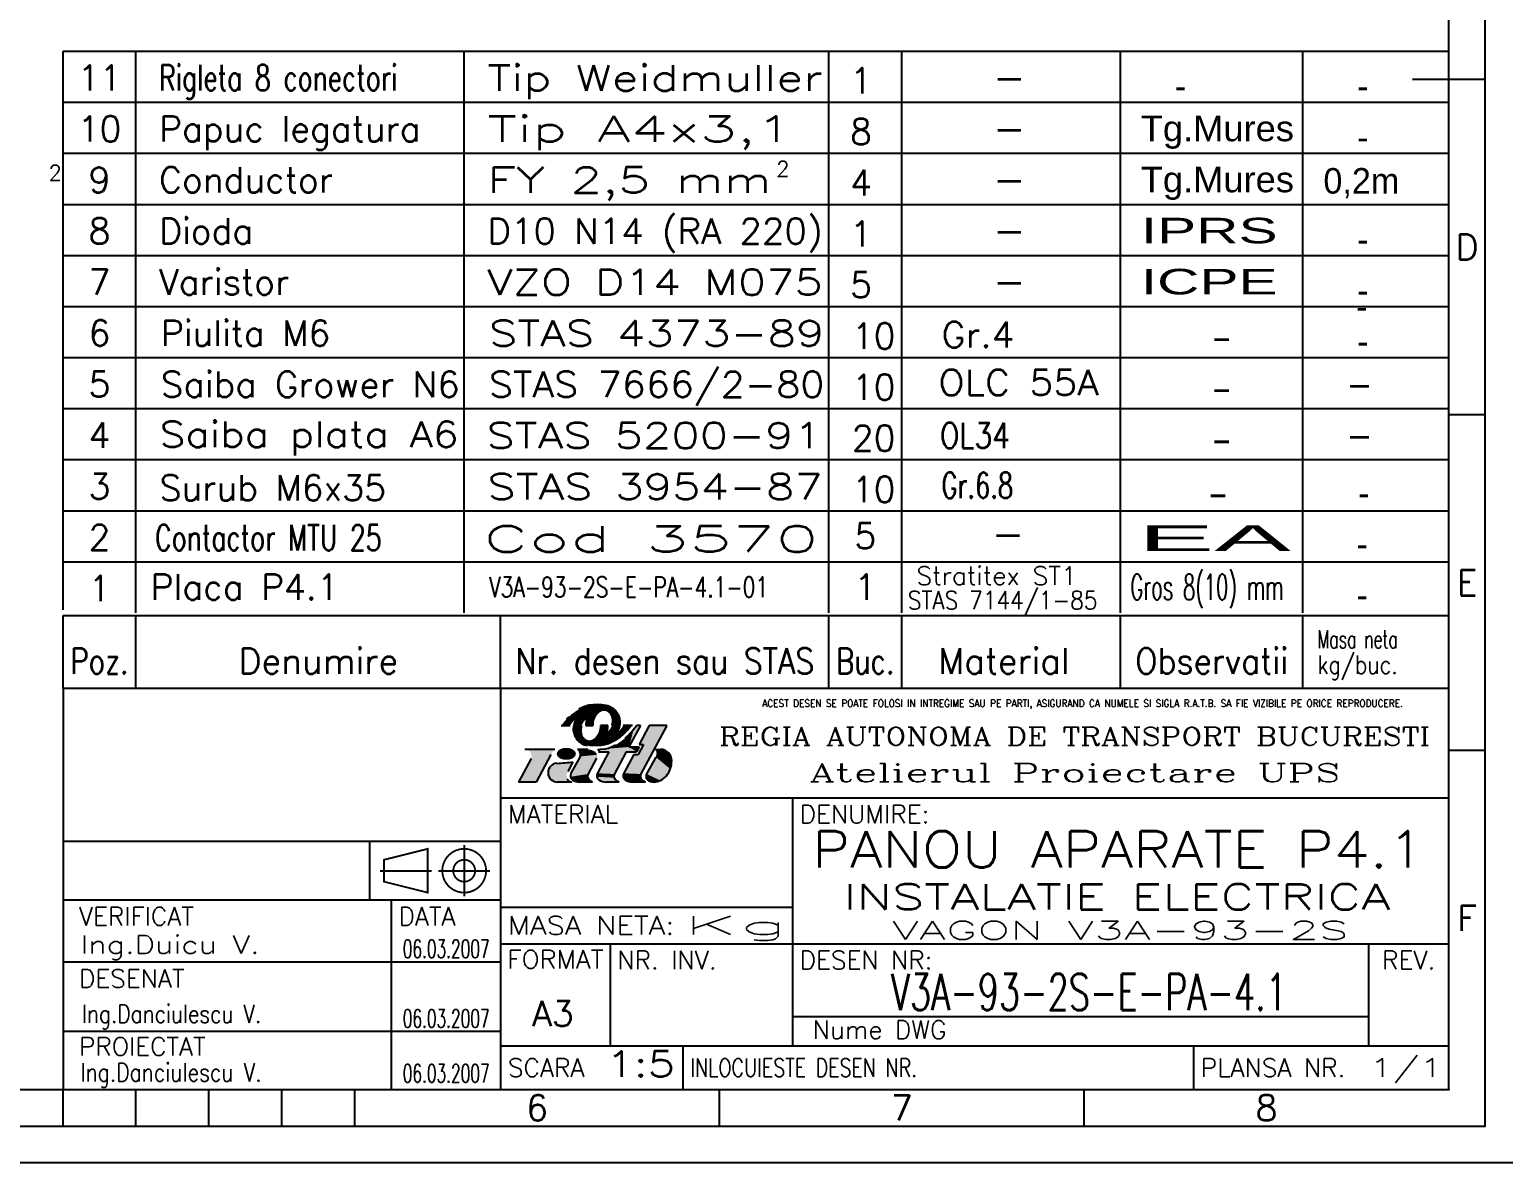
# Model space of a CAD drawing. Header units: millimetres. Extents: x 156 to 786, y 63 to 360.
# Drawn here: x 371.7 to 573.8, y 63.3 to 218.7 of the extents above; entities that cross this region are included whole.
import ezdxf
from ezdxf.enums import TextEntityAlignment as Align

# ---------------------------------------------------------------- set-up
doc = ezdxf.new("R2010")
doc.units = ezdxf.units.MM
doc.layers.add('LIN_GR', color=3, linetype='Continuous')
doc.layers.add('LIN_SUB', color=7, linetype='Continuous')
doc.styles.add('ISO', font='SIMPLEX.shx')
doc.styles.add('ISOCP', font='SIMPLEX.SHX')
doc.styles.add('ROMANC', font='romanc')

# ---------------------------------------------------------------- blocks, each defined once
blk = doc.blocks.new('ind3_12')
at = {"color": 70}
for p, q in [((0, 55), (-190, 55)), ((-190, 55), (-190, 0)), ((-130, 55), (-130, 0)), ((-130, 40), (0, 40)), ((-190, 26), (-130, 26))]:
    blk.add_line(p, q, dxfattribs=at)
at = {"color": 40}
for p, q in [((-121.71, 49.9), (-120.46, 49.9)), ((-118.34, 49.9), (-117.36, 49.9)), ((-115.31, 49.9), (-116.29, 49.9)), ((-111.94, 49.9), (-113.19, 49.9)), ((-110.84, 49.9), (-112.41, 46.97)), ((-110.84, 49.9), (-111.36, 49.9)), ((-109.64, 49.9), (-111.01, 47.32)), ((-107.23, 49.9), (-110.77, 43.26)), ((-107.23, 49.9), (-109.64, 49.9)), ((-122.56, 46.63), (-126.68, 46.63)), ((-118.05, 46.63), (-119.46, 46.63)), ((-116.7, 46.63), (-116.29, 46.65)), ((-116.29, 46.65), (-115.69, 46.73)), ((-115.69, 46.73), (-115.27, 46.82)), ((-115.27, 46.82), (-114.78, 46.97)), ((-114.78, 46.97), (-114.27, 47.24)), ((-112.95, 48.16), (-112.68, 48.4)), ((-112.68, 48.4), (-112.61, 48.47)), ((-112.41, 46.97), (-110.99, 46.97)), ((-110.99, 46.97), (-111.36, 46.28)), ((-110.41, 47.32), (-111.15, 45.93)), ((-111.01, 47.32), (-110.41, 47.32)), ((-108.78, 46.63), (-108.09, 46.63)), ((-125.82, 45.38), (-127.54, 42.15)), ((-123.11, 45.94), (-125.13, 42.15)), ((-120.12, 44.91), (-120.81, 43.6)), ((-119.12, 45.67), (-120.36, 43.36)), ((-116.85, 45.42), (-118, 43.26)), ((-115.18, 46.28), (-116.74, 43.36)), ((-116.6, 46.28), (-115.18, 46.28)), ((-112.77, 46.28), (-114.38, 43.26)), ((-111.75, 45.93), (-113.13, 43.36)), ((-112.77, 46.28), (-111.36, 46.28)), ((-111.75, 45.93), (-111.15, 45.93)), ((-108.74, 45.59), (-109.99, 43.26)), ((-125.13, 42.15), (-127.54, 42.15)), ((-120.23, 42.15), (-122.21, 42.15)), ((-117.39, 42.15), (-119.15, 42.15)), ((-117.39, 42.15), (-117.72, 42.33)), ((-113.77, 42.15), (-115.53, 42.15)), ((-113.77, 42.15), (-114.1, 42.33)), ((-110.16, 42.15), (-111.92, 42.15)), ((-110.16, 42.15), (-110.49, 42.33))]:
    blk.add_line(p, q, dxfattribs=at)
at = {"color": 240}
for p, q in [((-90, 40), (-90, 6)), ((-130, 34), (-190, 34)), ((-148, 34), (-148, 26)), ((-135, 33.5), (-135, 26.5)), ((-146.5, 30), (-139.5, 30)), ((-138.5, 30), (-131.5, 30)), ((-145, 26), (-145, 0)), ((-130, 25), (-90, 25)), ((-130, 20), (0, 20)), ((-115, 20), (-115, 6)), ((-11, 20), (-11, 6)), ((-190, 17.5), (-130, 17.5)), ((-90, 10), (-11, 10)), ((-190, 8), (-130, 8)), ((-130, 6), (0, 6)), ((-105, 6), (-105, 0)), ((-35, 6), (-35, 0))]:
    blk.add_line(p, q, dxfattribs=at)
at = {"color": 40}
for points in [[(-114.74, 49.9, 0.04888), (-114.64, 50.37, 0.067418), (-114.64, 50.71, 0.012512), (-114.71, 51.12, 0.046313), (-114.74, 51.23, 0.02866), (-114.83, 51.43, 0.04799), (-114.9, 51.53, 0.027533), (-115.01, 51.65, 0.02878), (-115.12, 51.74, 0.020408), (-115.27, 51.85, 0.028785), (-115.38, 51.91, 0.02307), (-115.48, 51.96, 0.025276), (-115.58, 51.99, 0.029587), (-115.69, 52.01, 0.0261), (-115.8, 52.02, 0.034106), (-115.93, 52.02, 0.03305), (-116.05, 52, 0.031407), (-116.17, 51.97, 0.027201), (-116.3, 51.91, 0.027571), (-116.45, 51.82, 0.032433), (-116.58, 51.73, 0.017982), (-116.7, 51.62, 0.025528), (-116.79, 51.53, 0.009898), (-116.89, 51.41, 0.014131), (-116.96, 51.31, 0.005952), (-117.02, 51.22, 0.007874), (-117.06, 51.15, 0.013516), (-117.13, 51.03, 0.012262), (-117.2, 50.9, 0.010996), (-117.25, 50.78, 0.020912), (-117.28, 50.71, 0.006638), (-117.28, 50.69, 0.003922), (-117.3, 50.64, 0.014081), (-117.33, 50.52, 0.011261), (-117.36, 50.37, 0.018498), (-117.36, 50.34, 0.00311), (-117.38, 50.18, 0.039527), (-117.38, 50.07, 0.0256), (-117.36, 49.9)], [(-113.68, 49.9, 0.047001), (-113.61, 50.39, 0.072657), (-113.64, 50.71, 0.024176), (-113.81, 51.3, 0.05712), (-113.92, 51.53, 0.02409), (-114.05, 51.71, 0.014395), (-114.28, 51.99, 0.046768), (-114.45, 52.15, 0.031027), (-114.74, 52.35)], [(-119.97, 49.9, 0.047001), (-120.05, 49.4, 0.072657), (-120.01, 49.08, 0.024176), (-119.84, 48.49, 0.05712), (-119.73, 48.26, 0.02409), (-119.6, 48.09, 0.014395), (-119.38, 47.81, 0.046768), (-119.2, 47.65, 0.031027), (-118.91, 47.44)], [(-118.91, 49.9, 0.04888), (-119.02, 49.43, 0.067418), (-119.01, 49.08, 0.012512), (-118.94, 48.67, 0.046313), (-118.91, 48.56, 0.02866), (-118.82, 48.37, 0.04799), (-118.75, 48.26, 0.027533), (-118.64, 48.15, 0.02878), (-118.53, 48.05, 0.020408), (-118.39, 47.95, 0.028785), (-118.28, 47.88, 0.02307), (-118.17, 47.84, 0.025276), (-118.07, 47.8, 0.029587), (-117.97, 47.78, 0.0261), (-117.85, 47.77, 0.034106), (-117.73, 47.77, 0.03305), (-117.6, 47.79, 0.031407), (-117.48, 47.83, 0.027201), (-117.36, 47.88, 0.027571), (-117.2, 47.97, 0.032433), (-117.07, 48.06, 0.017982), (-116.95, 48.18, 0.025528), (-116.87, 48.26, 0.009898), (-116.76, 48.39, 0.014131), (-116.7, 48.48, 0.005952), (-116.63, 48.57, 0.007874), (-116.59, 48.64, 0.013516), (-116.52, 48.76, 0.012262), (-116.45, 48.9, 0.010996), (-116.4, 49.02, 0.020912), (-116.38, 49.08, 0.006638), (-116.37, 49.11, 0.003922), (-116.35, 49.16, 0.014081), (-116.32, 49.28, 0.011261), (-116.29, 49.42, 0.018498), (-116.29, 49.45, 0.00311), (-116.27, 49.61, 0.039527), (-116.27, 49.73, 0.0256), (-116.29, 49.9)]]:
    blk.add_lwpolyline(points, format="xyb", dxfattribs=at)
at = {"color": 40, "flags": 128}
blk.add_lwpolyline([(-108.71, 42.18, 0.07519), (-108.1, 42.37, 0.103495), (-107.27, 43.01, 0.091904), (-106.74, 43.94, 0.085107), (-106.54, 45.08, 0.085107)], format="xyb", dxfattribs=at)
at = {"color": 240}
for points in [[(-146, 31.5, 0.25, 0.25, 0), (-140, 33, 0.25, 0.25, 0), (-140, 27, 0.25, 0.25, 0), (-146, 28.5, 0.25, 0.25, 0)], [(-135, 31.5, 0.25, 0.25, 1), (-135, 28.5, 0.25, 0.25, 1)]]:
    blk.add_lwpolyline(points, format="xyseb", close=True, dxfattribs=at)
blk.add_lwpolyline([(-135, 33, 0.25, 0.25, 1), (-135, 27, 0.25, 0.25, 1), (-135, 33, 0.25, 0.25, 1)], format="xyseb", dxfattribs=at)
at = {"color": 40}
for centre, radius, start, end in [((-115.81, 45.34), 7.65, 108.9325, 113.911), ((-117.59, 50.52), 2.17, 96.8211, 108.9325), ((-116.41, 40.67), 12.1, 91.6964, 96.8211), ((-116.61, 47.25), 5.51, 78.6042, 91.6964), ((-116, 50.28), 2.42, 58.8019, 78.6042), ((-96.55, 26.7), 34.29, 134.6817, 135.4865), ((-117.71, 49.53), 2.3, 144.0002, 170.76), ((-117.8, 49.83), 2.74, 113.911, 122.24), ((-115.07, 49.86), 3.27, 161.7905, 179.2848), ((-118.58, 49.94), 3.27, 341.7905, 359.2848), ((-115.94, 50.27), 2.3, 324.0002, 350.76), ((-145.94, 81.79), 47.13, 315, 315.973), ((-113.12, 49.86), 0.893, 316.8981, 318.6566), ((-115.09, 51.98), 4.23, 315.973, 321.3402), ((-122.28, 57.73), 13.43, 321.3402, 324.353), ((-119.73, 46), 0.689, 331.9275, 66.4849), ((-117.66, 49.52), 2.42, 238.8019, 258.6042), ((-108.09, 45.08), 1.55, 0, 90), ((-122.21, 43.44), 1.29, 94.5979, 270), ((-177.94, 750.15), 707.62, 274.50891, 274.68697), ((-120.23, 42.84), 0.689, 201.8729, 270), ((-119.75, 43.03), 0.689, 151.9275, 234.4615), ((-119.15, 43.87), 1.72, 234.4615, 270), ((-117.39, 42.94), 0.689, 151.9275, 241.9275), ((-116.14, 43.03), 0.689, 151.9275, 234.4615), ((-115.53, 43.87), 1.72, 234.4615, 270), ((-113.78, 42.94), 0.689, 151.9275, 241.9275), ((-112.52, 43.03), 0.689, 151.9275, 234.4615), ((-111.92, 43.87), 1.72, 234.4615, 270), ((-110.16, 42.94), 0.689, 151.9275, 241.9275), ((-109.38, 42.94), 0.689, 151.9275, 242.7821), ((-108.99, 43.7), 1.55, 242.7821, 280.2311)]:
    blk.add_arc(centre, radius, start, end, dxfattribs=at)
blk.add_point((0, 0))
for points in [[(-118.87, 52.35), (-118.18, 50.88), (-118.21, 52.6), (-118.18, 50.88)], [(-118.21, 52.6), (-118.18, 50.88), (-117.81, 52.68), (-118.18, 50.88)], [(-116.87, 52.76), (-118.18, 50.88), (-116.31, 52.75), (-118.18, 50.88)], [(-117.81, 52.68), (-118.18, 50.88), (-116.87, 52.76), (-118.18, 50.88)], [(-116.08, 51.99), (-116.31, 52.75), (-116.62, 51.7), (-118.18, 50.88)], [(-116.31, 52.75), (-115.41, 52.63), (-115.84, 52.71)], [(-115.54, 51.98), (-115.41, 52.63), (-116.08, 51.99), (-116.31, 52.75)], [(-115.09, 51.72), (-114.87, 52.42), (-115.54, 51.98), (-115.41, 52.63)], [(-115.41, 52.63), (-114.87, 52.42), (-115.11, 52.53)], [(-121.21, 50.52), (-120.18, 50.33), (-120.72, 51.03), (-119.93, 50.59)], [(-120.72, 51.03), (-119.93, 50.59), (-120.22, 51.49), (-119.57, 50.88)], [(-120.22, 51.49), (-119.57, 50.88), (-119.6, 51.93), (-118.18, 50.88)], [(-119.57, 50.88), (-118.18, 50.88), (-119.84, 50.38), (-118.6, 50.45)], [(-119.6, 51.93), (-118.18, 50.88), (-118.87, 52.35), (-118.18, 50.88)], [(-117.31, 50.61), (-118.27, 50.54), (-117.37, 50.27), (-118.32, 50.22)], [(-117.09, 51.1), (-118.18, 50.88), (-117.31, 50.61), (-118.27, 50.54)], [(-116.62, 51.7), (-118.18, 50.88), (-117.09, 51.1), (-118.18, 50.88)], [(-115.84, 51.99), (-116.08, 51.99), (-116.32, 51.86)], [(-115.84, 51.99), (-115.54, 51.98), (-115.91, 51.97), (-115.51, 51.96)], [(-115.73, 51.96), (-115.33, 51.85), (-115.51, 51.96)], [(-114.87, 51.48), (-114.18, 51.87), (-115.09, 51.72), (-114.87, 52.42)], [(-114.87, 52.42), (-114.18, 51.87), (-114.48, 52.17)], [(-114.68, 50.99), (-113.86, 51.41), (-114.87, 51.48), (-114.18, 51.87)], [(-114.63, 50.55), (-113.67, 50.85), (-114.68, 50.99), (-113.86, 51.41)], [(-114.65, 50.25), (-113.62, 50.26), (-114.63, 50.55), (-113.67, 50.85)], [(-113.67, 50.85), (-113.62, 50.26), (-113.61, 50.56)], [(-121.71, 49.9), (-120.46, 49.9), (-121.21, 50.52), (-120.18, 50.33)], [(-119.97, 49.9), (-118.91, 49.9), (-120.05, 49.4), (-119, 49.53)], [(-120.05, 49.4), (-119, 49.53), (-119.94, 48.79), (-119, 49.02)], [(-120.05, 49.4), (-119.94, 48.79), (-120.04, 49.24)], [(-120.04, 49.24), (-119.94, 48.79), (-120.03, 49.13)], [(-119.84, 50.38), (-118.6, 50.45), (-119.97, 49.9), (-118.91, 49.9)], [(-119.94, 48.79), (-119, 49.02), (-119.72, 48.25), (-118.92, 48.6)], [(-119.72, 48.25), (-118.92, 48.6), (-119.33, 47.76), (-118.75, 48.27)], [(-117.37, 50.27), (-118.32, 50.22), (-117.36, 49.9), (-118.34, 49.9)], [(-116.45, 48.9), (-115.12, 47.31), (-116.7, 48.48)], [(-116.4, 49.03), (-115.48, 48.92), (-116.45, 48.9), (-115.12, 47.31)], [(-116.29, 49.44), (-115.35, 49.44), (-116.4, 49.03), (-115.48, 48.92)], [(-116.29, 49.9), (-115.31, 49.9), (-116.29, 49.44), (-115.35, 49.44)], [(-115.48, 48.92), (-114.09, 48.92), (-115.01, 49.4), (-113.85, 49.33)], [(-115.48, 48.92), (-114.59, 48.13), (-115.12, 47.31)], [(-115.48, 48.92), (-114.09, 48.92), (-114.18, 47.78), (-115.12, 47.31)], [(-115.01, 49.4), (-113.85, 49.33), (-114.75, 49.87), (-113.72, 49.72)], [(-114.75, 49.87), (-113.72, 49.72), (-114.65, 50.25), (-113.62, 50.26)], [(-114.09, 48.92), (-114.18, 47.78), (-114.59, 48.13)], [(-114.09, 48.92), (-113.61, 48.17), (-114.18, 47.78)], [(-113.69, 49.23), (-112.95, 48.75), (-114.09, 48.92), (-113.61, 48.17)], [(-113.4, 49.55), (-112.44, 49.28), (-113.69, 49.23), (-112.95, 48.75)], [(-113.19, 49.9), (-111.94, 49.9), (-113.4, 49.55), (-112.44, 49.28)], [(-112.22, 48.86), (-112.41, 46.97), (-112.65, 48.42), (-112.41, 46.97)], [(-111.36, 49.9), (-110.84, 49.9), (-111.76, 49.37), (-112.41, 46.97)], [(-111.76, 49.37), (-112.41, 46.97), (-112.22, 48.86), (-112.41, 46.97)], [(-110.41, 47.32), (-107.23, 49.9), (-111.15, 45.93), (-110.73, 43.34)], [(-109.64, 49.9), (-107.23, 49.9), (-111.01, 47.32), (-110.41, 47.32)], [(-126.68, 46.63), (-122.56, 46.63), (-126.26, 46.53), (-122.84, 46.34)], [(-126.26, 46.53), (-122.84, 46.34), (-125.96, 46.29), (-123.05, 46.05)], [(-122.07, 46.5), (-122.04, 45.53), (-122.2, 46.34), (-122.22, 45.73)], [(-121.94, 46.59), (-121.9, 45.43), (-122.07, 46.5), (-122.04, 45.53)], [(-121.78, 46.68), (-121.71, 45.34), (-121.94, 46.59), (-121.9, 45.43)], [(-121.62, 46.75), (-121.56, 45.28), (-121.78, 46.68), (-121.71, 45.34)], [(-121.46, 46.79), (-121.43, 45.25), (-121.62, 46.75), (-121.56, 45.28)], [(-121.33, 46.82), (-121.31, 45.23), (-121.46, 46.79), (-121.43, 45.25)], [(-121.21, 46.83), (-121.2, 45.22), (-121.33, 46.82), (-121.31, 45.23)], [(-121.21, 46.83), (-121.1, 46.84), (-121.09, 45.21)], [(-121.09, 45.21), (-120.9, 45.21), (-121.21, 46.83), (-121.2, 45.22)], [(-121.1, 46.84), (-120.91, 46.84), (-121.09, 45.21), (-120.9, 45.21)], [(-120.9, 45.21), (-120.91, 46.84), (-120.81, 45.22), (-120.81, 46.83)], [(-120.81, 45.22), (-120.81, 46.83), (-120.68, 45.23), (-120.69, 46.82)], [(-120.68, 45.23), (-120.69, 46.82), (-120.56, 45.25), (-120.55, 46.79)], [(-120.56, 45.25), (-120.55, 46.79), (-120.42, 45.29), (-120.43, 46.76)], [(-120.42, 45.29), (-120.43, 46.76), (-120.27, 45.34), (-120.27, 46.7)], [(-120.27, 45.34), (-120.27, 46.7), (-120.14, 45.41), (-120.13, 46.63)], [(-120.14, 45.41), (-120.13, 46.63), (-119.97, 45.52), (-119.99, 46.54)], [(-119.97, 45.52), (-119.99, 46.54), (-119.84, 45.65), (-119.88, 46.44)], [(-119.46, 46.63), (-118.05, 46.63), (-119.08, 46.21), (-117.05, 46.31)], [(-119.33, 47.76), (-118.75, 48.27), (-118.77, 47.37), (-118.43, 47.98)], [(-118.77, 47.37), (-118.43, 47.98), (-118.32, 47.19), (-118.12, 47.82)], [(-118.32, 47.19), (-118.12, 47.82), (-117.71, 47.07), (-117.72, 47.77)], [(-118.05, 46.63), (-117.05, 46.31), (-117.7, 46.59), (-117.41, 46.5)], [(-117.71, 47.07), (-117.72, 47.77), (-117.14, 47.03), (-117.33, 47.9)], [(-117.14, 47.03), (-117.33, 47.9), (-116.45, 47.06), (-117.04, 48.09)], [(-116.45, 47.06), (-117.04, 48.09), (-115.94, 47.1), (-116.74, 48.42)], [(-116.7, 48.48), (-115.12, 47.31), (-116.74, 48.42)], [(-116.7, 48.48), (-116.7, 48.48), (-116.74, 48.42)], [(-115.94, 47.1), (-116.74, 48.42), (-115.12, 47.31), (-116.74, 48.42)], [(-116.22, 46.66), (-116.7, 46.63), (-116.6, 46.28)], [(-116.6, 46.28), (-111.36, 46.28), (-116.22, 46.66), (-112.41, 46.97)], [(-116.22, 46.66), (-115.25, 46.82), (-115, 46.76)], [(-115.25, 46.82), (-114.79, 46.97), (-115, 46.76)], [(-115, 46.76), (-115, 46.76), (-114.79, 46.97), (-114.45, 46.8)], [(-114.35, 47.19), (-112.41, 46.97), (-114.79, 46.97), (-114.45, 46.8)], [(-113.9, 47.46), (-112.41, 46.97), (-114.35, 47.19), (-112.41, 46.97)], [(-113.49, 47.75), (-113.9, 47.46), (-112.41, 46.97)], [(-113.03, 48.1), (-112.41, 46.97), (-113.49, 47.75), (-112.41, 46.97)], [(-112.65, 48.42), (-112.41, 46.97), (-113.03, 48.1), (-112.41, 46.97)], [(-112.41, 46.97), (-110.99, 46.97), (-111.36, 46.28)], [(-108.78, 46.63), (-108.43, 46.63), (-108.69, 46.43), (-108.49, 46.44)], [(-108.74, 45.59), (-108.09, 46.63), (-108.66, 45.8)], [(-108.74, 45.59), (-106.98, 46.16), (-108.09, 46.63)], [(-108.43, 46.63), (-108.63, 46.02), (-108.09, 46.63), (-108.66, 45.8)], [(-108.66, 45.8), (-108.66, 45.8), (-108.43, 46.63), (-108.63, 46.02)], [(-108.09, 46.63), (-106.98, 46.16), (-107.61, 46.55), (-107.23, 46.37)], [(-125.82, 45.38), (-123.11, 45.94), (-127.54, 42.15), (-125.13, 42.15)], [(-123.05, 46.05), (-125.96, 46.29), (-123.11, 45.94), (-125.77, 45.87)], [(-125.76, 45.63), (-123.11, 45.94), (-125.82, 45.38)], [(-125.77, 45.87), (-123.11, 45.94), (-125.76, 45.63), (-123.11, 45.94)], [(-122.31, 44.73), (-120.12, 44.91), (-123.17, 44.3), (-120.81, 43.6)], [(-122.31, 44.73), (-123.17, 44.3), (-122.7, 44.64), (-123.04, 44.43)], [(-122.28, 46.18), (-122.28, 45.84), (-122.31, 46.03)], [(-122.2, 46.34), (-122.22, 45.73), (-122.28, 46.18), (-122.28, 45.84)], [(-120.36, 43.36), (-116.85, 45.42), (-120.42, 42.88), (-118, 43.26)], [(-119.12, 45.67), (-116.78, 45.9), (-120.36, 43.36), (-116.85, 45.42)], [(-119.84, 45.65), (-119.88, 46.44), (-119.74, 45.8), (-119.77, 46.3)], [(-119.74, 45.8), (-119.77, 46.3), (-119.71, 45.9), (-119.72, 46.2)], [(-119.72, 46.2), (-119.71, 45.9), (-119.7, 46.13), (-119.69, 46.02)], [(-119.25, 46.4), (-119.09, 46.04), (-119.08, 46.21)], [(-119.08, 46.21), (-117.05, 46.31), (-119.12, 45.67), (-116.78, 45.9)], [(-117.05, 46.31), (-116.78, 45.9), (-116.88, 46.12)], [(-116.78, 45.9), (-116.85, 45.42), (-116.77, 45.67)], [(-115.18, 46.28), (-112.77, 46.28), (-116.74, 43.36), (-114.38, 43.26)], [(-111.75, 45.93), (-111.15, 45.93), (-113.13, 43.36), (-110.77, 43.26)], [(-111.15, 45.93), (-110.77, 43.26), (-110.73, 43.34)], [(-109.99, 43.26), (-108.74, 45.59), (-106.74, 43.94)], [(-108.74, 45.59), (-106.54, 45.08), (-106.98, 46.16)], [(-108.74, 45.59), (-106.74, 43.94), (-106.54, 45.08)], [(-108.69, 46.43), (-108.49, 46.44), (-108.64, 46.23), (-108.56, 46.21)], [(-108.64, 46.23), (-108.56, 46.21), (-108.63, 46.02)], [(-106.98, 46.16), (-106.54, 45.08), (-106.83, 45.98), (-106.62, 45.57)], [(-106.54, 45.08), (-106.74, 43.94), (-106.59, 44.51)], [(-123.17, 44.3), (-120.81, 43.6), (-123.49, 43.38), (-120.95, 43.16)], [(-123.17, 44.3), (-123.49, 43.38), (-123.29, 44.14), (-123.45, 43.79)], [(-123.49, 43.38), (-120.95, 43.16), (-123.49, 43.38), (-120.87, 42.58)], [(-123.49, 43.38), (-123.1, 42.51), (-123.42, 43), (-123.25, 42.69)], [(-123.49, 43.38), (-120.87, 42.58), (-123.1, 42.51), (-120.62, 42.27)], [(-123.1, 42.51), (-122.21, 42.15), (-122.93, 42.37), (-122.61, 42.22)], [(-123.1, 42.51), (-120.62, 42.27), (-122.21, 42.15), (-120.23, 42.15)], [(-120.42, 42.88), (-120.36, 43.36), (-120.43, 43.1)], [(-120.42, 42.88), (-118, 43.26), (-120.15, 42.47), (-118.06, 42.75)], [(-120.15, 42.47), (-120.42, 42.88), (-120.32, 42.64)], [(-120.15, 42.47), (-118.06, 42.75), (-119.15, 42.15), (-117.72, 42.33)], [(-119.15, 42.15), (-120.15, 42.47), (-119.72, 42.25)], [(-118.02, 43.03), (-117.9, 42.55), (-118.06, 42.75)], [(-116.74, 43.36), (-116.81, 42.88), (-116.82, 43.14)], [(-116.74, 43.36), (-114.38, 43.26), (-116.81, 42.88), (-114.44, 42.75)], [(-116.52, 42.46), (-116.81, 42.88), (-116.71, 42.66)], [(-116.81, 42.88), (-114.44, 42.75), (-116.52, 42.46), (-114.12, 42.34)], [(-115.53, 42.15), (-116.54, 42.47), (-116.1, 42.25)], [(-116.52, 42.46), (-114.12, 42.34), (-115.53, 42.15), (-113.77, 42.15)], [(-114.42, 42.94), (-114.29, 42.55), (-114.44, 42.75)], [(-114.36, 43.31), (-114.4, 43.15), (-114.38, 43.26)], [(-113.13, 43.36), (-113.19, 42.89), (-113.2, 43.13)], [(-113.13, 43.36), (-110.77, 43.26), (-113.19, 42.89)], [(-113.19, 42.89), (-110.77, 43.26), (-110.82, 42.72)], [(-112.92, 42.47), (-113.19, 42.89), (-113.1, 42.66)], [(-113.19, 42.89), (-110.82, 42.72), (-112.92, 42.47)], [(-112.92, 42.47), (-110.82, 42.72), (-111.92, 42.15)], [(-111.92, 42.15), (-112.92, 42.47), (-112.49, 42.25)], [(-110.82, 42.72), (-111.92, 42.15), (-110.49, 42.33)], [(-110.8, 42.98), (-110.66, 42.53), (-110.82, 42.72)], [(-110.73, 43.34), (-110.78, 43.14), (-110.77, 43.26)], [(-109.99, 43.26), (-110.04, 42.73), (-110.07, 42.99)], [(-110.04, 42.73), (-109.99, 43.26), (-109.7, 42.32)], [(-109.7, 42.32), (-110.04, 42.73), (-109.91, 42.5)], [(-109.99, 43.26), (-107.27, 43.01), (-106.74, 43.94)], [(-109.99, 43.26), (-108.1, 42.37), (-107.27, 43.01)], [(-109.99, 43.26), (-108.71, 42.18), (-108.1, 42.37)], [(-109.99, 43.26), (-109.7, 42.32), (-108.71, 42.18)], [(-107.27, 43.01), (-108.1, 42.37), (-107.66, 42.64)], [(-106.74, 43.94), (-107.27, 43.01), (-106.96, 43.45)], [(-119.15, 42.15), (-117.72, 42.33), (-117.39, 42.15)], [(-110.49, 42.33), (-110.16, 42.15), (-111.92, 42.15)], [(-108.71, 42.18), (-109.7, 42.32), (-109.23, 42.17)], [(-109.7, 42.32), (-109.7, 42.32), (-108.71, 42.18)]]:
    blk.add_solid(points, dxfattribs=at)
at = {"color": 40, "style": 'ISO', "width": 0.77078}
blk.add_text('ACEST DESEN SE POATE FOLOSI IN INTREGIME SAU PE PARTI, ASIGURAND CA NUMELE SI SIGLA R.A.T.B. SA FIE VIZIBILE PE ORICE REPRODUCERE.', height=1, dxfattribs=at).set_placement((-94.13, 52.45), (-6.3, 52.45), align=Align.FIT)
at = {"color": 240}
for s, style, width, p, p2 in [('REGIA AUTONOMA DE TRANSPORT BUCURESTI', 'ROMANC', 1.063101, (-100.04, 47.17), (-2.58, 47.17)), ('Atelierul Proiectare UPS', 'ROMANC', 1.425107, (-87.65, 42.18), (-14.86, 42.18)), ('MASA NETA:', 'ISO', 1.009422, (-129, 21.25), (-106.17, 21.25)), ('FORMAT', 'ISO', 0.917397, (-129.11, 16.61), (-115.89, 16.61)), ('INLOCUIESTE DESEN NR.', 'ISO', 0.687691, (-104, 1.75), (-72.89, 1.75))]:
    blk.add_text(s, height=2.5, dxfattribs=dict(at, style=style, width=width)).set_placement(p, p2, align=Align.FIT)
at = {"color": 240, "style": 'ISO'}
for s, p in [('MATERIAL', (-129, 36.5)), ('DENUMIRE:', (-89, 36.5)), ('VERIFICAT', (-187.81, 22.5)), ('DATA', (-144, 22.5)), ('NR. INV.', (-114, 16.5)), ('DESEN NR:', (-89, 16.5)), ('DESENAT', (-187.81, 13.97)), ('PROIECTAT', (-187.81, 4.66)), ('SCARA', (-129, 1.75)), ('PLANSA NR.', (-34, 1.75))]:
    blk.add_text(s, height=2.5, dxfattribs=at).set_placement(p)
blk.add_text('REV.', height=2.5, dxfattribs=at).set_placement((-5.5, 17.75), align=Align.MIDDLE)
at = {"color": 50, "style": 'ISO'}
for tag, height, width, p, p2 in [('MATERIAL', 3.5, 1.837708, (-127.1, 31.84), (-91.87, 31.84)), ('STAS_MATERIAL', 3.5, 2.784754, (-126.09, 25.95), (-91.75, 25.95)), ('ANSAMBLU', 3.5, 2.48631, (-83.01, 24.67), (-8.01, 24.67)), ('VERIFICAT', 2.5, 0.86708, (-187.61, 18.63), (-163.04, 18.63)), ('DESENAT', 2.5, 1.026691, (-187.39, 9.14), (-162.83, 9.14)), ('SCARA', 3.5, 1.565143, (-115.5, 1.75), (-106.11, 1.75)), ('PROIECTAT', 2.5, 1.037581, (-187.61, 1.12), (-162.78, 1.12))]:
    blk.add_attdef(tag, text='', height=height, dxfattribs=dict(at, width=width)).set_placement(p, p2, align=Align.FIT)
at = {"color": 70, "style": 'ISO'}
for tag, width, p, p2 in [('DENUMIRE_DESEN', 1.844561, (-87.29, 30.44), (-3.41, 30.44)), ('NUMAR_DESEN', 1.112195, (-76.49, 10.87), (-22.2, 10.87))]:
    blk.add_attdef(tag, text='', height=5, dxfattribs=dict(at, width=width)).set_placement(p, p2, align=Align.FIT)
at = {"color": 240, "style": 'ISO'}
for tag, width, p, p2 in [('MASA', 3.701178, (-105.03, 21.25), (-90.49, 21.25)), ('SUBANSAMBLU', 3.628523, (-76.35, 20.58), (-13.71, 20.58)), ('DATA', 0.588678, (-143.42, 18.04), (-131.51, 18.04)), ('DATA', 0.588678, (-143.42, 8.49), (-131.51, 8.49)), ('PLANSA', 1.983142, (-10.91, 1.75), (-0.76, 1.75)), ('DATA', 0.588678, (-143.42, 0.97), (-131.51, 0.97))]:
    blk.add_attdef(tag, text='', height=2.5, dxfattribs=dict(at, width=width)).set_placement(p, p2, align=Align.FIT)
at = {"color": 50, "style": 'ISO'}
blk.add_attdef('FORMAT', text='', height=3.5, dxfattribs=at).set_placement((-122.83, 8.67), align=Align.CENTER)
at = {"color": 240, "style": 'ISO'}
blk.add_attdef('NUME_DWG', (-87.2, 6.95), '', height=2.5, dxfattribs=at)

msp = doc.modelspace()

# ---------------------------------------------------------------- linework, layer by layer
at = {"color": 70}
for p, q in [((566.2552, 73.3333), (566.2552, 350.3333)), ((561.2552, 211.8333), (571.2552, 211.8333)), ((571.2552, 165.8333), (566.2552, 165.8333)), ((571.2552, 119.8333), (566.2552, 119.8333)), ((166.2552, 73.3333), (566.2552, 73.3333)), ((376.2552, 68.3333), (376.2552, 73.3333)), ((386.2552, 68.3333), (386.2552, 73.3333)), ((396.2552, 68.3333), (396.2552, 73.3333)), ((406.2552, 68.3333), (406.2552, 73.3333)), ((416.2552, 68.3333), (416.2552, 73.3333)), ((466.2552, 68.3333), (466.2552, 73.3333)), ((516.2552, 68.3333), (516.2552, 73.3333)), ((316.2552, 68.3333), (416.2552, 68.3333))]:
    msp.add_line(p, q, dxfattribs=at)
at = {"color": 240}
for p, q in [((376.2552, 215.6854), (566.3653, 215.6854)), ((376.2552, 208.6854), (566.3653, 208.6854)), ((376.2552, 201.6854), (566.3653, 201.6854)), ((376.2552, 194.6854), (566.3653, 194.6854)), ((376.2552, 187.6854), (566.3653, 187.6854)), ((376.2552, 180.6854), (566.3653, 180.6854)), ((376.2552, 173.6854), (566.3653, 173.6854)), ((376.2552, 166.6854), (566.3653, 166.6854)), ((376.2552, 159.6854), (566.3653, 159.6854)), ((376.2552, 152.6854), (566.3653, 152.6854)), ((376.2552, 145.6854), (566.3653, 145.6854))]:
    msp.add_line(p, q, dxfattribs=at)
for points in [[(576.2552, 360.3333), (156.2552, 360.3333), (156.2552, 63.3333), (576.2552, 63.3333)], [(571.2552, 355.3333), (161.2552, 355.3333), (161.2552, 68.3333), (571.2552, 68.3333)]]:
    msp.add_lwpolyline(points, close=True, dxfattribs=at)
at = {"color": 70}
for points in [[(376.2552, 139.1137), (376.2552, 215.6854)], [(386.2552, 138.6854), (386.2552, 215.6854)], [(431.2552, 138.6854), (431.2552, 215.6854)], [(481.2552, 138.6854), (481.2552, 215.6854)], [(491.2552, 138.6854), (491.2552, 215.6854)], [(521.2552, 138.6854), (521.2552, 215.6854)], [(546.2552, 138.6854), (546.2552, 215.6854)]]:
    msp.add_lwpolyline(points, dxfattribs=at)
at = {"color": 3}
for points in [[(376.2552, 138.3333), (566.2552, 138.3333)], [(376.2552, 128.3333), (376.2552, 138.3333)], [(386.2552, 128.3333), (386.2552, 138.3333)], [(436.2552, 128.3333), (436.2552, 138.3333)], [(481.2552, 128.3333), (481.2552, 138.3333)], [(491.2552, 128.3333), (491.2552, 138.3333)], [(521.2552, 128.3333), (521.2552, 138.3333)], [(546.2552, 128.3333), (546.2552, 138.3333)]]:
    msp.add_lwpolyline(points, dxfattribs=at)

# ---------------------------------------------------------------- block references
at = {"color": 1}
ref = msp.add_blockref('ind3_12', (566.2552, 73.3333), dxfattribs=at)
ref.add_attrib('DENUMIRE_DESEN', 'PANOU APARATE P4.1', dxfattribs={"color": 70, "height": 5, "style": 'ISO', "width": 1.012389}).set_placement((478.9639, 103.7714), (562.8475, 103.7714), align=Align.FIT)
ref.add_attrib('ANSAMBLU', 'INSTALATIE ELECTRICA', dxfattribs={"color": 50, "height": 3.5, "style": 'ISO', "width": 1.27485}).set_placement((483.2453, 98.0081), (558.249, 98.0081), align=Align.FIT)
ref.add_attrib('SUBANSAMBLU', 'VAGON V3A-93-2S', dxfattribs={"color": 240, "height": 2.5, "style": 'ISO', "width": 1.675592}).set_placement((489.9052, 93.9131), (552.5405, 93.9131), align=Align.FIT)
ref.add_attrib('NUMAR_DESEN', 'V3A-93-2S-E-PA-4.1', dxfattribs={"color": 70, "height": 5, "style": 'ISO', "width": 0.617886}).set_placement((489.7701, 84.2065), (544.0558, 84.2065), align=Align.FIT)
ref.add_attrib('NUME_DWG', 'Nume DWG', (479.0581, 80.2831), dxfattribs={"color": 240, "height": 2.5, "style": 'ISO'})
ref.add_attrib('PLANSA', '1/1', dxfattribs={"color": 240, "height": 2.5, "style": 'ISO', "width": 1.983142}).set_placement((555.3473, 75.0833), (565.4991, 75.0833), align=Align.FIT)
ref.add_attrib('FORMAT', 'A3', dxfattribs={"color": 50, "height": 3.5, "style": 'ISO'}).set_placement((443.4211, 82.0026), align=Align.CENTER)
ref.add_attrib('SCARA', '1:5', dxfattribs={"color": 50, "height": 3.5, "style": 'ISO', "width": 1.252114}).set_placement((450.7571, 75.0833), (460.1479, 75.0833), align=Align.FIT)
ref.add_attrib('MASA', 'Kg', dxfattribs={"color": 240, "height": 2.5, "style": 'ISO', "width": 3.701178}).set_placement((461.2204, 94.5833), (475.7607, 94.5833), align=Align.FIT)
ref.add_attrib('VERIFICAT', 'Ing.Duicu V.', dxfattribs={"color": 50, "height": 2.5, "style": 'ISO', "width": 1.133873}).set_placement((378.6491, 91.9657), (403.2164, 91.9657), align=Align.FIT)
ref.add_attrib('DATA', '06.03.2007', dxfattribs={"color": 240, "height": 2.5, "style": 'ISO', "width": 0.575145}).set_placement((422.834, 91.3697), (434.7477, 91.3697), align=Align.FIT)
ref.add_attrib('DESENAT', 'Ing.Danciulescu V.', dxfattribs={"color": 50, "height": 2.5, "style": 'ISO', "width": 0.734395}).set_placement((378.8627, 82.4684), (403.43, 82.4684), align=Align.FIT)
ref.add_attrib('DATA', '06.03.2007', dxfattribs={"color": 240, "height": 2.5, "style": 'ISO', "width": 0.575145}).set_placement((422.834, 81.8219), (434.7477, 81.8219), align=Align.FIT)
ref.add_attrib('PROIECTAT', 'Ing.Danciulescu V.', dxfattribs={"color": 50, "height": 2.5, "style": 'ISO', "width": 0.742185}).set_placement((378.6491, 74.4495), (403.4769, 74.4495), align=Align.FIT)
ref.add_attrib('DATA', '06.03.2007', dxfattribs={"color": 240, "height": 2.5, "style": 'ISO', "width": 0.575145}).set_placement((422.834, 74.303), (434.7477, 74.303), align=Align.FIT)

# ---------------------------------------------------------------- texts
at = {"color": 50}
for s, p in [('-', (529.4627, 209.1589)), ('-', (554.4627, 209.1589)), ('-', (554.4627, 202.1589)), ('0,2m', (554.263, 196.156)), ('-', (554.4627, 188.1589)), ('-', (554.4627, 181.1589)), ('-', (554.4627, 174.1589)), ('-', (554.591, 153.3776)), ('-', (554.3708, 146.3776)), ('-', (554.3708, 139.3776))]:
    msp.add_text(s, height=3.5, dxfattribs=at).set_placement(p, align=Align.CENTER)
for s, width, p, p2 in [('Tg.Mures', 0.857143, (524.0194, 203.3412), (545.0194, 203.3412)), ('Tg.Mures', 0.857143, (524.0194, 196.3412), (545.0194, 196.3412)), ('IPRS ', 1.285714, (524.0194, 189.3412), (545.0194, 189.3412)), ('ICPE ', 1.285714, (524.0194, 182.3412), (545.0194, 182.3412)), ('    -    ', 0.666667, (524.5913, 174.7885), (545.5913, 174.7885)), ('    -    ', 0.666667, (524.5913, 167.7885), (545.5913, 167.7885)), ('    -    ', 0.666667, (524.5913, 160.7885), (545.5913, 160.7885)), ('    -    ', 0.666667, (524.091, 153.3776), (545.091, 153.3776)), ('EA', 3.6, (523.6097, 147.1601), (544.6097, 147.1601))]:
    msp.add_text(s, height=3.5, dxfattribs=dict(at, width=width)).set_placement(p, p2, align=Align.FIT)
at = {"color": 50, "style": 'ISO'}
for s, p in [('D', (568.7552, 188.8333)), ('E', (568.7552, 142.8333)), ('F', (568.7552, 96.8333)), ('6', (441.2552, 70.8333)), ('7', (491.2552, 70.8333)), ('8', (541.2552, 70.8333))]:
    msp.add_text(s, height=3.5, dxfattribs=at).set_placement(p, align=Align.MIDDLE)
at = {"color": 240}
msp.add_text('-', height=3.5, dxfattribs=at).set_placement((554.3417, 178.9354), align=Align.CENTER)
at = {"layer": 'LIN_GR', "color": 3, "style": 'ISOCP'}
for s, p in [('11', (381.2552, 210.2854)), ('10', (381.2552, 203.2854)), ('9', (381.2552, 196.2854)), ('8', (381.2552, 189.2854)), ('7', (381.2552, 182.2854)), ('6', (381.2552, 175.2854)), ('5', (381.2552, 168.2854)), ('4', (381.2552, 161.2854)), ('3', (381.2552, 154.2854)), ('2', (381.2552, 147.2854)), ('1', (381.2552, 140.2854))]:
    msp.add_text(s, height=3.5, dxfattribs=at).set_placement(p, align=Align.CENTER)
at = {"layer": 'LIN_SUB', "color": 2, "style": 'ISOCP', "width": 0.724138}
for s, height, p in [('Rigleta 8 conectori', 3.5, (389.413, 210.2895)), ('Contactor MTU 25', 3.5, (388.8708, 147.2371)), ('V3A-93-2S-E-PA-4.1-01', 2.8, (434.6813, 140.8206))]:
    msp.add_text(s, height=height, dxfattribs=at).set_placement(p)
at = {"layer": 'LIN_SUB', "color": 50, "style": 'ISOCP'}
for s, width, p, p2 in [('Tip Weidmuller', 1.232143, (434.413, 210.2658), (480.413, 210.2658)), ('   -   ', 0.942857, (494.6435, 210.3595), (516.6435, 210.3595)), ('Tip A4x3,1 ', 1.468085, (434.413, 203.2658), (480.413, 203.2658)), ('   -   ', 0.942857, (494.6435, 203.3595), (516.6435, 203.3595)), ('FY 2,5 mm  ', 1.232143, (434.413, 196.2658), (480.413, 196.2658)), ('   -   ', 0.942857, (494.6435, 196.3595), (516.6435, 196.3595)), ('D10 N14 (RA 220)', 0.932432, (434.413, 189.2658), (480.413, 189.2658)), ('   -   ', 0.942857, (494.6435, 189.3595), (516.6435, 189.3595)), ('VZO D14 M075', 1.174468, (434.413, 182.2658), (480.413, 182.2658)), ('   -   ', 0.942857, (494.6435, 182.3595), (516.6435, 182.3595)), ('STAS 4373-89', 1.159664, (434.6528, 175.2478), (480.6528, 175.2478)), ('Gr.4', 1.018148, (496.7077, 175.0563), (506.7195, 175.0563)), ('Saiba Grower N6', 0.931818, (389.6528, 168.2478), (430.6528, 168.2478)), ('STAS 7666/2-80', 0.982206, (434.6528, 168.2478), (480.6528, 168.2478)), ('OLC 55A', 0.977778, (496.2539, 168.5096), (518.2539, 168.5096)), ('Saiba plata A6', 1.037975, (389.4808, 161.4197), (430.4808, 161.4197)), ('STAS 5200-91', 1.2, (434.3088, 161.2478), (480.3088, 161.2478)), ('OL34', 0.778865, (496.4808, 161.2542), (506.0868, 161.2542)), ('STAS 3954-87', 1.154812, (434.4301, 154.2304), (480.4301, 154.2304)), ('Gr.6.8', 0.668788, (496.7077, 154.4197), (506.5166, 154.4197)), ('Cod 3570', 1.815789, (433.8708, 147.0652), (479.8708, 147.0652)), ('   -   ', 0.942857, (494.4427, 147.788), (516.4427, 147.788)), ('Gros 8(10) mm', 0.516393, (522.5912, 140.4876), (543.5912, 140.4876))]:
    msp.add_text(s, height=3.5, dxfattribs=dict(at, width=width)).set_placement(p, p2, align=Align.FIT)
for s, height, p in [('1', 3.5, (484.1602, 209.8978)), ('Papuc legatura', 3.5, (389.413, 203.2895)), ('8', 3.5, (484.1602, 202.8978)), ('2', 2.1, (474.0331, 198.4908)), ('Conductor', 3.5, (389.413, 196.2895)), ('4', 3.5, (484.1602, 195.8978)), ('Dioda', 3.5, (389.413, 189.2895)), ('1', 3.5, (484.1602, 188.8978)), ('Varistor', 3.5, (389.413, 182.2895)), ('5', 3.5, (484.1602, 181.8978)), ('Piulita M6', 3.5, (389.6528, 175.2715)), ('10', 3.5, (484.4001, 174.8798)), ('10', 3.5, (484.4001, 167.8798)), ('20', 3.5, (484.4001, 160.8798)), ('Surub M6x35', 3.5, (389.4808, 154.0759)), ('10', 3.5, (484.4001, 153.8798)), ('Placa P4.1', 3.5, (388.2552, 140.4854))]:
    msp.add_text(s, height=height, dxfattribs=at).set_placement(p)
at = {"layer": 'LIN_SUB', "color": 2, "style": 'ISOCP'}
msp.add_text('2', height=2.1, dxfattribs=at).set_placement((374.2812, 197.9656))
at = {"layer": 'LIN_SUB', "color": 2, "style": 'ISOCP', "width": 0.942857}
for p in [(554.0136, 168.2686), (554.0136, 161.2686)]:
    msp.add_text('-', height=3.5, dxfattribs=at).set_placement(p, align=Align.CENTER)
at = {"layer": 'LIN_SUB', "color": 50, "style": 'ISOCP'}
for s, p in [('5', (486.2552, 147.4854)), ('1', (486.2552, 140.4854))]:
    msp.add_text(s, height=3.5, dxfattribs=at).set_placement(p, align=Align.CENTER)
at = {"layer": 'LIN_SUB', "color": 2, "style": 'ISOCP'}
for s, height, width, p, p2 in [('Stratitex ST1', 2.5, 0.928643, (493.2552, 142.5187), (515.2552, 142.5187)), ('STAS 7144/1-85', 2.5, 0.8, (492.0774, 139.1667), (518.0774, 139.1667)), ('Masa neta', 2.5, 0.573913, (548.2552, 133.8333), (559.2552, 133.8333)), ('Poz.', 3.5, 0.813559, (377.2552, 130.3333), (385.2552, 130.3333)), ('Nr. desen sau STAS', 3.5, 0.763975, (438.2552, 130.3333), (479.2552, 130.3333)), ('Buc.', 3.5, 0.8, (482.2552, 130.3333), (490.2552, 130.3333)), ('Material', 3.5, 0.93913, (496.2552, 130.3333), (514.2552, 130.3333)), ('Observatii', 3.5, 0.851351, (523.2552, 130.3333), (544.2552, 130.3333)), ('kg/buc.', 2.5, 0.796552, (548.2552, 130.3333), (559.2552, 130.3333))]:
    msp.add_text(s, height=height, dxfattribs=dict(at, width=width)).set_placement(p, p2, align=Align.FIT)
msp.add_text('Denumire', height=3.5, dxfattribs=at).set_placement((411.2552, 130.3333), align=Align.CENTER)

doc.saveas('drawing.dxf')
